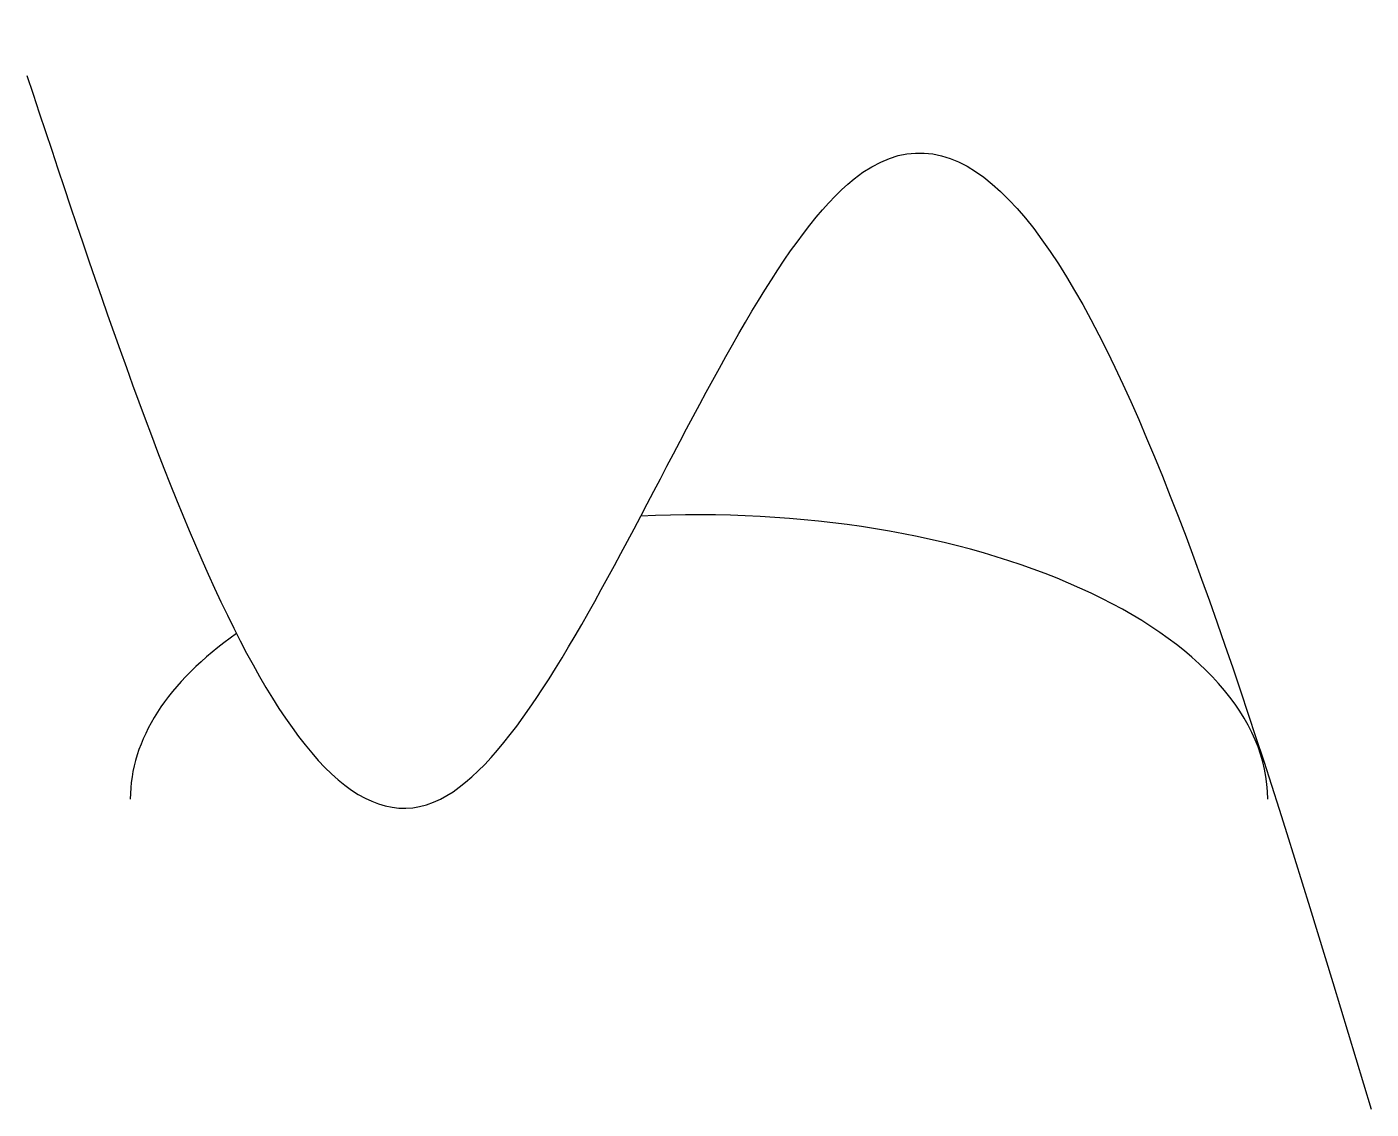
# Model space of a CAD drawing. Header units: millimetres. Extents: x 2 to 28, y 0 to 20.9.
import ezdxf

# ---------------------------------------------------------------- set-up
doc = ezdxf.new("R2010")
doc.units = ezdxf.units.MM
doc.layers.get('0').update_dxf_attribs({"lineweight": 25})

msp = doc.modelspace()

# ---------------------------------------------------------------- linework, layer by layer
for start_param, end_param in [(0, 1.673572), (2.520373, 3.141593)]:
    msp.add_ellipse((15, 6), major_axis=(11, 0), ratio=0.5, start_param=start_param, end_param=end_param)
msp.add_open_spline([(2, 20), (4.558, 12.274), (9.404, -2.362), (19.473, 28.276), (24.842, 10.471), (28, 0)], degree=3, knots=[0, 0, 0, 0, 16.124515, 30.546721, 51.137981, 51.137981, 51.137981, 51.137981])

doc.saveas('drawing.dxf')
